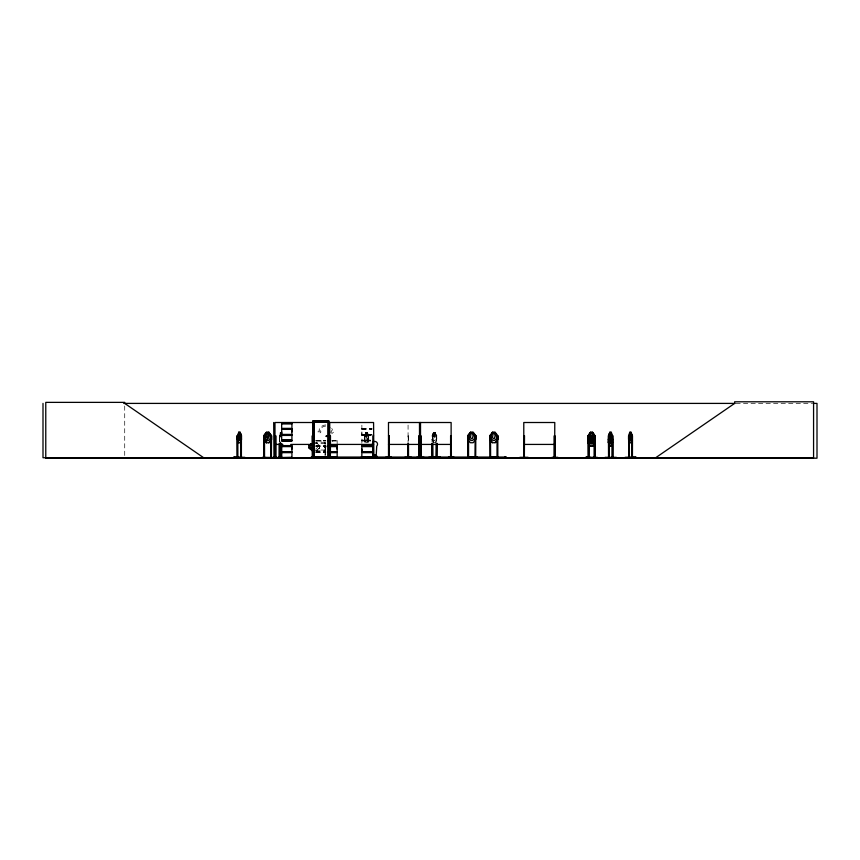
<?xml version="1.0" encoding="UTF-8"?>
<svg xmlns="http://www.w3.org/2000/svg" width="860" height="860" viewBox="0 0 860 860"><rect width="100%" height="100%" fill="white"/><g stroke="black" fill="none" stroke-linecap="round" stroke-linejoin="round"><path stroke-width="0.64" stroke-dasharray="4.3 3.22" d="M361.877 431.892L361.877 434.44L361.877 423.808M279.822 435.644L279.715 438.396M365.081 435.644L364.962 442.266M432.472 435.665L432.3 442.266M436.256 442.266L436.278 435.558M361.877 443.319L361.866 434.44L371.939 434.408M280.306 432.408L279.952 438.428M370.628 440.718L361.748 440.632L370.628 440.546M435.117 442.739L436.762 439.267L435.181 442.739L433.515 442.739L435.117 432.311L436.708 435.827L436.912 442.266M366.016 432.408L365.339 438.428L366.242 440.492M280.296 432.311L279.435 442.266M364.672 435.827L365.994 432.311L367.381 442.739L365.919 442.739M367.285 442.653L368.757 439.267L367.306 442.739M367.145 440.492L368.037 438.428M433.59 432.311L431.989 435.827L432.064 442.266M320.049 441.04L321.64 441.04M366.199 441.04L367.79 441.04M315.942 448.834L317.329 447.63L317.329 445.835L315.942 444.652M735.956 403.404L811.689 403.404M361.866 428.366L371.939 428.366M361.791 428.71L372.014 428.71M361.781 429.033L372.014 429.022M361.877 429.377L371.939 429.377M280.209 432.311L280.93 432.311M367.381 432.311L365.919 432.311L364.586 435.827L364.586 442.266M435.181 432.311L433.515 432.311L431.946 435.794L432.731 435.827M280.22 432.408L280.908 432.408M365.941 432.408L367.36 432.408L367.994 442.266M436.633 435.827L435.096 432.429L433.537 432.408L432.731 442.266M280.446 432.86L280.532 438.697M434.633 432.86L434.053 432.86L433.548 435.827L434.053 438.697L435.085 437.353L434.569 432.86M361.791 434.762L372.014 434.762M361.791 435.074L372.014 435.074M361.866 435.429L370.617 435.429M368.316 435.515L368.37 442.266M436.171 435.515L436.912 435.827M367.994 435.827L368.757 435.794L368.682 439.267M436.687 435.794L436.687 442.266M279.715 435.827L279.253 442.266M365.027 435.827L364.339 435.827L364.339 442.266M408.07 435.827L408.511 442.416M370.606 440.148L361.877 440.148L370.628 440.288M315.889 440.546L325.811 440.546M332.035 440.546L337.27 440.632L332.035 440.728M315.889 440.75L325.811 440.728M332.143 440.954L332.831 441.04M315.899 441.04L325.789 441.04M332.035 441.04L337.152 441.04M361.877 441.04L370.606 441.04M280.93 442.739L280.209 442.739L279.489 439.267L280.22 442.653M313.427 442.782L325.671 442.696L325.704 455.176M324.876 442.868L325.671 442.868M324.876 443.438L325.671 443.438M313.427 443.523L325.671 443.61M315.899 445.598L325.8 445.598M315.824 445.953L325.865 445.953M326.585 446.157L324.553 446.157L324.553 447.415L326.585 447.415M315.824 446.265L325.875 446.329M315.899 446.609L325.8 446.609M324.962 447.232L325.875 447.232M324.962 447.469L325.875 447.469M313.427 450.092L325.671 450.006M324.876 450.178L325.671 450.178M315.867 450.833L325.671 450.833M325.671 450.919L324.876 450.919L324.876 450.006M315.899 451.65L325.8 451.65M315.824 451.994L325.865 451.994M315.824 452.306L325.865 452.306M315.899 452.661L325.8 452.661M330.283 431.849L332.057 433.451L333.831 431.849L332.68 431.849A6.901 6.901 0 0 0 331.756 428.398M432.763 438.428L433.805 440.492L434.837 440.492L435.859 438.428L435.085 432.408M433.59 442.739L431.989 439.234L433.515 442.739M367.306 432.311L368.714 435.827M367.285 432.408L368.639 435.827L368.617 442.266M366.016 442.653L364.543 439.267L365.994 442.739M436.493 435.827L436.493 442.266M432.494 435.827L432.494 442.266M408.285 435.827L408.306 442.416M408.07 425.087L408.07 443.137M368.241 435.827L368.241 442.266M337.142 440.535L337.152 445.598M325.134 447.469L325.134 455.176M325.101 443.61L324.962 455.176M324.876 442.696L324.876 443.61M124.721 406.049L124.721 456.413M325.779 424.947A6.901 6.901 0 0 0 318.866 431.849L317.727 431.849L319.382 433.451L321.049 431.849L319.898 431.849A5.762 5.762 0 0 1 325.66 426.087M331.229 430.355A5.762 5.762 0 0 1 331.433 431.849M366.457 432.86L366.016 437.353L366.908 438.697L367.37 435.827L366.381 432.86M319.479 448.092L316.071 450.79L319.576 448.135L319.576 445.351L316.104 442.61L319.479 445.394L319.479 448.092"/><path stroke-width="1.29" d="M281.671 434.408L281.671 429.377L291.927 429.377L291.916 434.408L281.671 434.408L281.682 431.892M291.916 449.135L291.916 446.609L281.671 446.609M291.916 431.892L291.916 429.377M337.152 449.135L337.152 446.609L328.412 446.609M372.122 451.65L361.866 451.65L361.877 449.135M519.838 457.327L528.051 457.294M629.047 457.735L628.961 435.558M631.874 435.644L632.487 435.827L632.433 457.671M237.865 435.644L237.768 457.735M612.223 435.644L612.857 435.827L612.857 457.735L612.89 456.94L612.169 456.94M588.799 435.644L588.681 457.735M594.324 435.644L594.346 457.735M475.193 435.665L474.967 457.735M374.863 455.101L374.713 455.413M404.759 457.327L411.542 457.294M361.802 457.692L361.877 452.661L372.122 452.661M374.713 455.488L374.691 454.843L374.702 455.488M610.729 432.86L611.191 437.353L610.288 438.697L609.847 435.827L610.815 432.86M610.288 436.332L609.847 440.825L610.729 442.18L611.191 439.299L610.202 436.332M625.059 457.627L636.11 457.327L625.037 457.681M632.261 457.724L632.272 435.794L631.068 432.311L629.757 432.311L628.596 435.827L628.553 439.267L629.842 442.739L631.068 442.739L632.154 439.234M238.79 432.408L238.112 438.428L239.026 440.492L239.918 440.492L240.811 435.827L240.144 432.408L238.714 432.408M244.917 457.671L233.63 457.294L244.885 457.735M372.122 457.531L360.834 457.627L372.133 457.671M367.94 457.671L368.005 456.94M605.074 457.327L616.362 457.327M612.191 457.671L612.148 435.547M428.731 457.671L440.245 457.327L428.699 457.681M428.731 457.327L440.245 457.327M591.089 436.332L590.358 440.825L591.841 442.18L592.604 439.299L591.841 436.332L591.046 436.332M268.965 442.739L266.288 442.739L268.965 432.311L266.288 432.311L263.687 435.794L264.514 435.784M385.549 457.671L391.408 457.627M594.314 435.74L595.034 435.827L594.991 457.735M590.379 457.681L585.875 457.294L597.356 457.327M590.422 457.327L585.864 457.327M630.982 442.739L632.229 439.234M266.363 432.408L265.074 435.827L265.074 438.428L266.793 440.492L268.503 440.492L270.19 438.428L270.19 435.827L268.922 432.408L266.331 432.408L263.794 435.827L263.687 457.735L263.601 456.94L264.558 456.94M238.768 442.739L237.371 439.234L237.317 435.794L238.768 432.311M238.693 442.739L240.166 442.739L241.488 439.234L241.456 435.794L240.166 432.311L238.693 432.311M240.166 442.739L241.531 439.267M609.901 432.311L608.493 435.827L609.202 435.827M609.74 435.794L608.418 439.299L609.815 442.739L611.288 442.739L612.621 439.234L611.213 435.794L609.74 435.794L608.493 439.299L609.901 442.739M611.137 446.222L612.535 442.717L612.503 439.267L611.137 435.794M262.311 457.327L285.574 457.724M470.42 432.408L469.065 435.827L469.065 438.428L470.882 440.492L472.677 440.492L474.451 438.428L474.451 435.827L473.118 432.408L470.42 432.408L467.722 435.827L467.743 457.735M490.576 435.74L489.781 435.827L489.867 457.735M281.65 440.288L291.938 440.546M281.65 457.531L281.607 443.556M329.563 457.327L329.735 422.507L373.573 422.507L373.874 457.692L373.229 457.703L373.487 456.94M588.229 457.735L588.175 435.827L590.401 432.408M592.68 442.739L590.315 442.739L588.036 439.267L590.315 435.794L591.089 432.86L591.884 432.86M592.594 442.653L594.841 439.234L592.583 435.794L591.841 432.86M592.637 442.739L594.787 439.299M592.637 432.311L594.97 435.794L592.68 432.311L590.315 432.311L588.036 435.794L587.982 442.75L590.315 446.222L592.637 446.222L594.787 442.717M592.637 446.222L594.916 442.75M268.89 442.653L271.567 439.267L271.567 435.794L268.933 432.311M268.933 442.739L271.567 439.267M495.145 442.653L497.843 439.234M376.508 457.09L376.852 455.95L376.852 457.38L372.187 457.703L373.348 457.541M373.573 435.827L372.832 435.827L372.767 457.735L372.745 455.95L373.068 457.09M376.035 457.713L376.078 457.058M376.659 457.09L375.831 457.724M240.714 457.681L240.789 439.686M310.879 443.975L309.148 445.351L309.148 448.135L312.621 450.877M312.653 450.79L309.235 448.092L309.235 445.394L310.944 444.05M655.686 457.735L734.633 403.404L734.633 401.803L813.571 401.803L813.571 457.735L43 457.735L43 403.404M385.592 457.284L391.418 457.294L385.602 457.735M264.536 457.681L264.514 435.558M375.551 457.735L376.121 457.713M376.594 457.735L377.121 457.735M467.55 457.681L467.657 456.94M489.577 457.681L489.695 456.94M309.235 445.394L312.653 444.061M312.653 445.394L309.686 446.308L309.686 447.2L312.653 448.081M468.571 457.735L468.55 435.719L467.743 435.827M490.512 435.816L490.608 457.735M497.112 435.784L497.832 435.827L497.832 457.735L497.918 456.94M475.085 435.827L475.795 435.827L475.709 457.735M123.711 403.404L735.042 403.404M812.969 403.404L817 403.404L817 458.197L45.773 458.197L45.773 402.373L124.721 402.373L124.721 403.404L203.659 457.735M327.714 422.023L313.986 422.023L314.018 457.627L313.889 421.927L327.81 421.927L327.714 457.735M312.943 422.507L274.985 422.507L275.017 457.735M281.661 423.303L291.938 423.303M291.938 423.507L281.661 423.486L281.682 428.366L291.927 428.366L291.927 423.507M281.682 423.808L291.916 423.808M281.596 428.71L291.991 428.71M281.596 429.022L291.991 429.022M611.266 432.408L609.837 432.408L609.17 435.827L610.073 440.492L610.966 440.492L611.858 438.428L611.191 432.408M281.596 434.762L291.991 434.762M281.596 435.074L291.991 435.074M628.886 435.515L628.907 457.724M237.317 435.794L237.457 457.735M271.545 435.794L271.405 457.735M608.536 456.94L608.547 457.735L608.45 435.794L609.815 432.311L611.288 432.311L612.621 435.827L612.61 457.735M237.811 435.827L237.134 435.827L237.134 457.735M240.789 435.827L241.531 435.794L240.09 432.311M274.985 435.827L275.77 435.827L275.845 457.735M313.083 435.827L312.298 435.827L312.363 457.735M329.735 435.827L330.476 435.827L330.39 457.735M388.483 435.827L389.214 435.827L389.214 457.735M420.121 435.827L420.852 435.827L420.906 457.735M523.783 435.827L524.503 435.827L524.363 457.735M588.111 435.827L588.96 435.827L588.96 438.396M592.594 435.88L590.304 435.88L589.229 439.299L589.229 441.911L590.734 443.975L592.228 443.975L593.712 441.911L592.594 435.88L594.841 439.299M629.273 435.827L628.596 435.827L628.735 457.671M608.568 439.234L608.375 442.75L608.525 435.794M281.682 440.148L291.916 440.148L291.916 435.429L281.671 435.429L281.671 440.277L291.938 440.288M328.402 440.546L329.477 440.535M281.661 440.718L291.938 440.718M328.402 440.718L329.466 440.718M281.682 441.04L291.916 441.04M328.412 441.04L329.488 441.04M587.982 442.75L590.358 446.136L592.594 446.136M612.578 442.75L611.116 446.136L609.761 446.136M274.985 444.426L282.833 444.426M290.691 444.426L312.943 444.426M329.735 444.426L373.573 444.426M388.483 444.426L451.124 444.426M523.783 444.426L554.775 444.426M281.671 445.598L291.927 445.598M328.412 445.598L337.163 445.598M361.866 445.598L372.122 445.598M281.596 445.953L291.991 445.953M328.359 445.953L337.227 445.953M361.791 445.953L372.187 445.953M281.596 446.265L291.991 446.265M328.359 446.265L337.227 446.265M361.791 446.265L372.187 446.265M611.213 446.222L609.74 446.222L608.418 442.717M372.122 446.609L361.866 446.609L361.866 451.65M281.671 451.65L291.927 451.65L291.927 446.609M328.412 451.65L337.163 451.65L337.163 446.609M281.596 451.994L291.991 451.994M328.359 451.994L337.227 451.994M361.791 451.994L372.187 451.994M281.596 452.306L291.991 452.306M328.359 452.306L337.227 452.306M361.791 452.306L372.187 452.306M281.671 452.661L291.927 452.661L291.927 457.52M328.412 452.661L337.163 452.661L337.163 457.52L311.062 457.284L315.222 457.681M372.047 444.179A2.741 2.741 0 0 0 372.842 446.125L373.412 456.681L376.153 456.681L376.723 446.125A2.741 2.741 0 0 0 376.723 442.244A2.741 2.741 0 0 0 372.842 442.244M237.059 456.94L237.822 456.94M240.714 456.94L241.477 456.94M270.545 456.94L271.502 456.94M273.609 456.94L274.06 457.735M275.845 456.94L274.91 456.94L274.91 457.735M279.188 456.94L279.779 456.94M281.08 456.94L281.671 456.94M523.708 456.94L524.578 456.94L524.568 457.735M554.184 456.94L555.055 456.94L555.044 457.735M589.036 456.94L588.1 456.94L588.111 457.735M595.109 456.94L594.185 456.94L594.185 457.735M608.514 456.94L609.267 456.94M628.617 456.94L629.337 456.94M631.831 456.94L632.551 456.94M416.756 457.294L424.066 457.316M454.209 457.735L448.361 457.284L454.284 457.681M468.571 457.165L474.967 457.165M490.608 457.165L497.005 457.165M552.045 457.294L557.904 457.316M233.63 457.327L244.906 457.327M291.916 457.38L269.728 457.735L291.938 457.531M311.105 457.327L315.168 457.327M315.727 457.38L337.152 457.38M360.834 457.327L372.122 457.327M454.241 457.316L448.436 457.681M625.059 457.327L636.11 457.327M270.793 435.547L270.674 457.735L270.62 435.827L271.481 435.827L268.89 432.408M309.235 448.092L312.653 449.447M476.3 457.681L476.418 457.058M609.256 457.671L609.202 442.266M365.027 457.681L364.995 456.94M489.759 439.234L492.457 442.653M473.118 432.408L475.816 435.827M266.363 442.653L263.687 439.267L266.32 442.739M326.09 436.3C327.95 437.439 326.037 434.429 326.284 436.461M630.982 432.311L632.229 435.827L632.121 457.735M372.853 446.125L373.412 456.681M631.896 435.827L631.863 457.735M629.273 440.976L629.305 457.735M612.481 443.556L612.438 457.735M608.955 435.827L608.998 457.735M608.826 442.266L608.837 457.735M594.916 435.794L594.776 457.735L594.755 456.94M594.421 435.827L594.421 438.396M594.421 442.266L594.421 457.735M588.96 443.556L588.874 457.735M588.337 435.827L588.455 457.735M554.947 457.735L554.979 435.827L554.259 435.827L554.195 457.735M554.657 457.735L554.775 422.507L523.783 422.507L523.794 457.735M554.463 435.827L554.463 457.735L554.399 456.94M524.299 435.827L524.181 457.735M524.084 435.827L524.084 457.735M523.987 435.827L523.923 457.735M506.336 457.735L506.336 457.058L312.029 457.058L312.029 457.735M505.755 457.058L505.755 457.735M504.734 457.058L504.734 457.735M497.177 456.94L497.177 457.735M497.037 435.536L497.005 457.735M490.437 456.94L490.437 457.735M477.44 457.058L477.44 457.735M475.881 456.94L475.881 457.735M475.139 456.94L475.139 457.735M468.41 456.94L468.41 457.735M453.134 457.058L453.134 457.735M452.747 457.058L452.747 457.735M451.543 457.058L451.543 457.735M451.382 457.735L451.317 435.827L450.597 435.827L450.597 457.735L450.533 456.94M451.124 457.735L451.124 422.507L388.483 422.507L388.516 457.735M450.919 456.94L451.027 457.735M450.801 435.827L450.737 457.735M436.934 456.94L436.966 457.735M436.912 443.556L436.901 457.735M436.687 443.556L436.579 457.735M436.493 443.556L436.439 457.735M436.256 443.556L436.213 457.735M432.731 443.556L432.773 457.735M432.494 443.556L432.537 457.735M432.3 443.556L432.376 457.735M432.247 456.94L432.247 457.735M432.064 443.556L432.085 457.735M420.755 435.827L420.701 457.735M420.519 422.507L420.551 457.735M420.314 435.827L420.411 457.735M420.121 422.507L420.121 457.735L420.067 456.94M419.744 456.94L419.744 457.735M419.691 457.735L419.691 435.827L418.96 435.827L418.906 457.735M419.487 422.507L419.54 457.735M419.282 456.94L419.25 457.735M419.164 435.827L419.099 457.735M408.511 443.738L408.543 457.735M408.285 443.738L408.306 457.735M408.188 456.94L408.221 457.735M408.07 443.738L408.048 457.735M389.268 456.94L389.268 457.735M389.01 435.827L389.064 457.735M388.881 456.94L388.806 457.735L388.688 435.827M375.422 457.09L375.433 454.693L374.175 454.693L374.175 457.09M374.928 457.058L374.928 457.735M368.65 456.94L368.617 457.735M368.37 457.735L368.36 456.94L368.198 457.735M364.758 457.165L364.758 457.735L364.597 456.94M364.296 456.94L364.339 457.735M330.562 456.94L330.562 457.735M329.821 456.94L329.821 457.735M328.885 457.735L328.885 420.852L312.814 420.852L312.846 457.735M328.671 457.735L328.671 421.056L313.029 421.056L313.029 457.735L313.158 456.94M313.631 457.058L313.631 457.735M312.438 435.827L312.556 457.735M312.202 450.092L312.202 450.833M281.134 443.556L281.113 457.735M279.715 443.556L279.737 457.735M279.521 443.556L279.468 457.735M279.339 456.94L279.382 457.735M279.253 443.556L279.231 457.735M275.63 435.827L275.533 457.735M275.243 456.94L275.221 457.735M273.974 457.735L273.695 422.507M271.33 435.827L271.33 457.735M264.289 456.94L264.278 457.735M263.87 456.94L263.88 457.735M241.402 435.827L241.402 457.735M241.101 435.784L240.993 457.735M241.155 440.976L241.155 457.735M237.543 456.94L237.543 457.735M328.552 426.861A5.762 5.762 0 0 1 329.745 427.775M609.396 438.127L610.116 440.761L609.364 443.47L610.353 441.244L611.277 443.513L610.589 440.739L611.32 438.224L610.363 440.223L609.396 438.127M630.165 432.86C628.391 441.266 632.906 438.74 630.165 432.86M239.241 432.86L238.8 437.353L239.682 438.697L240.144 435.827L239.155 432.86M629.778 432.408L629.187 438.428L629.982 440.492L630.778 440.492L631.552 435.827L630.971 432.408L629.778 432.408M589.713 438.127L590.928 440.761L589.659 443.47L591.304 441.244L592.948 443.47L591.712 440.739L592.916 438.224L591.336 440.223L589.713 438.127M609.837 435.88L609.17 441.911L610.073 443.975L610.966 443.975L611.858 439.299L611.191 435.88L609.761 435.88M267.202 432.86L266.374 437.353L268.051 438.697L268.922 435.827L268.051 432.86L267.17 432.86M471.301 432.86L470.431 437.353L471.301 438.697L472.204 438.697L473.118 435.827L472.204 432.86L471.301 432.86M493.339 432.86L492.468 437.353L493.339 438.697L494.242 438.697L495.156 435.827L494.242 432.86L493.339 432.86M590.358 432.408L589.229 438.428L590.734 440.492L592.228 440.492L593.712 438.428L593.712 435.827L592.594 432.408L590.358 432.408M492.457 432.408L491.103 435.827L491.103 438.428L492.909 440.492L494.704 440.492L496.489 438.428L496.489 435.827L495.145 432.408L492.457 432.408M592.604 437.353L591.089 438.697L590.358 435.827L592.637 435.794L592.604 437.353M470.377 432.311L467.636 435.794L467.636 439.267L470.377 442.739L473.161 442.739L475.902 439.267L475.902 435.794L473.161 432.311L470.377 432.311M492.404 432.311L489.662 435.794L489.662 439.267L492.404 442.739L495.188 442.739L497.94 439.267L497.94 435.794L495.188 432.311L492.404 432.311M281.413 457.735L281.413 443.556L281.392 457.735"/></g></svg>
